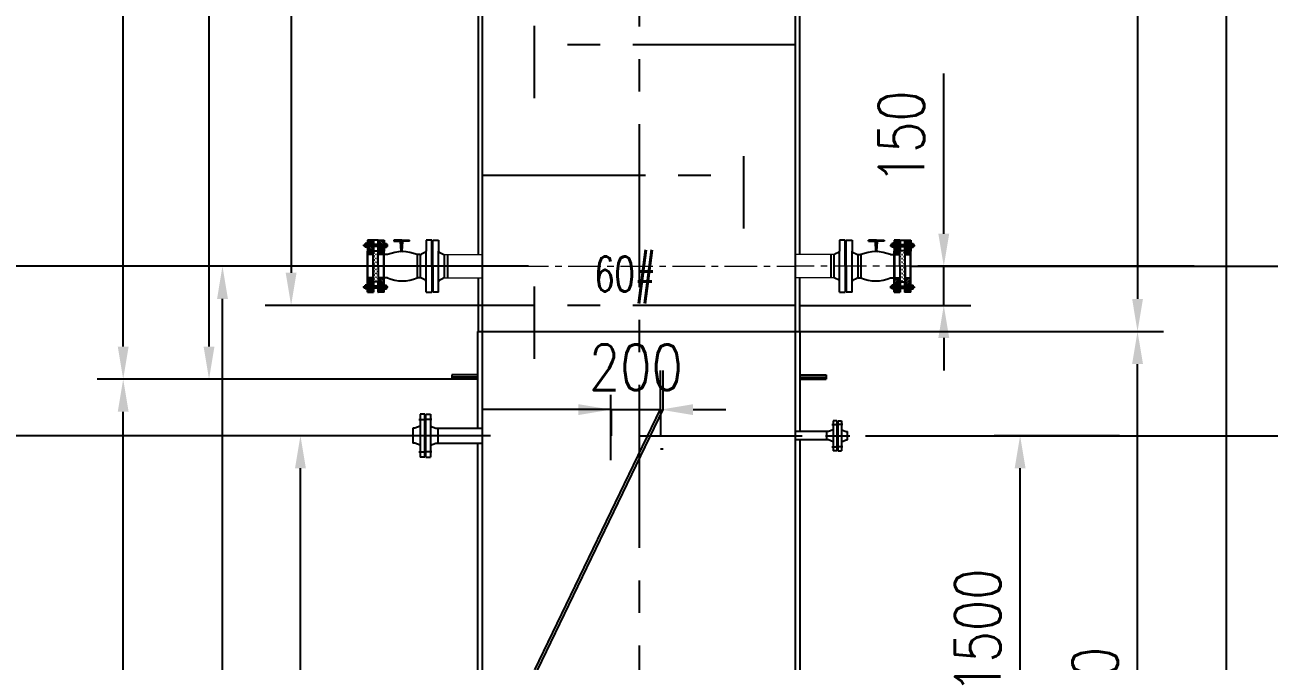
# Model space of a CAD drawing. Header units: millimetres. Extents: x -1250 to 28450, y -500 to 41550.
# Drawn here: x 2567 to 7339, y 9972 to 12413 of the extents above; entities that cross this region are included whole.
import ezdxf

# ---------------------------------------------------------------- set-up
doc = ezdxf.new("R2010")
doc.units = ezdxf.units.MM
doc.header["$LTSCALE"] = 500
for name, pattern in [('CENTER', [2, 1.25, -0.25, 0.25, -0.25]), ('DASHED', [0.75, 0.5, -0.25]), ('PHANTOM', [2.5, 1.25, -0.25, 0.25, -0.25, 0.25, -0.25])]:
    doc.linetypes.add(name, pattern=pattern)
for name, color, linetype in [('1轮廓实线层', 7, 'Continuous'), ('2细线层', 4, 'Continuous'), ('3中心线层', 1, 'CENTER'), ('4虚线层', 6, 'DASHED'), ('6文字层', 3, 'Continuous'), ('7粗实线', 7, 'Continuous'), ('9双点划线层', 6, 'PHANTOM')]:
    doc.layers.add(name, color=color, linetype=linetype)
doc.layers.add('中心线', color=1, linetype='CENTER', lineweight=18)
doc.styles.add('PC_TEXTSTYLE', font='romans.shx', dxfattribs={"width": 0.67, "bigfont": 'hzfs.shx'})
doc.styles.add('TH_GBDIM', font='romans.shx', dxfattribs={"width": 0.8, "bigfont": 'gbcbig.shx'})
doc.dimstyles.new('TH_GBDIM', dxfattribs={"dimscale": 50, "dimtxt": 3.5, "dimasz": 2.5, "dimexe": 2, "dimexo": 0, "dimgap": 1.5, "dimtad": 1, "dimdec": 1, "dimzin": 0, "dimdsep": 46, "dimtxsty": 'TH_GBDIM', "dimcen": 2.5, "dimclrd": 130, "dimclre": 130, "dimclrt": 3, "dimadec": 0, "dimazin": 0, "dimtfac": 0.714286, "dimtdec": 1, "dimtmove": 0, "dimatfit": 3, "dimfxl": 1, "dimtzin": 0, "dimlwd": -1, "dimlwe": -1, "dimarcsym": 0})

# ---------------------------------------------------------------- blocks, each defined once
blk = doc.blocks.new('*D4')
at = {"color": 130}
for p, q in [((4302.8, 10836.6), (3524.1, 10836.6)), ((3624.1, 6461.6), (3624.1, 10711.6)), ((4302.8, 6336.6), (3524.1, 6336.6))]:
    blk.add_line(p, q, dxfattribs=at)
for points in [[(3603.2, 10711.6), (3644.9, 10711.6), (3624.1, 10836.6)], [(3603.2, 6461.6), (3644.9, 6461.6), (3624.1, 6336.6)]]:
    blk.add_solid(points, dxfattribs=at)
at = {"layer": 'Defpoints', "color": 0}
for p in [(3624.1, 10836.6), (4302.8, 10836.6), (4302.8, 6336.6)]:
    blk.add_point(p, dxfattribs=at)
at = {"color": 3, "insert": (3461.6, 7993.8), "char_height": 175, "attachment_point": 5, "rotation": 90, "style": 'TH_GBDIM'}
blk.add_mtext('4500', dxfattribs=at)
blk = doc.blocks.new('*D31')
at = {"layer": '2细线层', "color": 130}
for p, q in [((4412.4, 18836.6), (3488.4, 18836.6)), ((3588.4, 18711.6), (3588.4, 11461.6)), ((4521.6, 11336.6), (3488.4, 11336.6))]:
    blk.add_line(p, q, dxfattribs=at)
for points in [[(3567.6, 18711.6), (3609.2, 18711.6), (3588.4, 18836.6)], [(3567.6, 11461.6), (3609.2, 11461.6), (3588.4, 11336.6)]]:
    blk.add_solid(points, dxfattribs=at)
at = {"layer": 'Defpoints', "color": 0}
for p in [(4412.4, 18836.6), (3588.4, 11336.6), (4521.6, 11336.6)]:
    blk.add_point(p, dxfattribs=at)
at = {"layer": '2细线层', "color": 3, "insert": (3425.9, 15086.6), "char_height": 175, "attachment_point": 5, "rotation": 90, "style": 'TH_GBDIM'}
blk.add_mtext('15X500=7500{}{}', dxfattribs=at)
blk = doc.blocks.new('*D32')
at = {"layer": '2细线层', "color": 130}
for p, q in [((6091.5, 11611.6), (6091.5, 12226.6)), ((7051.8, 11486.6), (5991.5, 11486.6)), ((6091.5, 11336.6), (6091.5, 11486.6)), ((6067.1, 11336.6), (6191.5, 11336.6)), ((6091.5, 11211.6), (6091.5, 11086.6))]:
    blk.add_line(p, q, dxfattribs=at)
for points in [[(6070.6, 11611.6), (6112.3, 11611.6), (6091.5, 11486.6)], [(6070.6, 11211.6), (6112.3, 11211.6), (6091.5, 11336.6)]]:
    blk.add_solid(points, dxfattribs=at)
at = {"layer": 'Defpoints', "color": 0}
for p in [(6091.5, 11486.6), (7051.8, 11486.6), (6067.1, 11336.6)]:
    blk.add_point(p, dxfattribs=at)
at = {"layer": '2细线层', "color": 3, "insert": (5929, 11981.6), "char_height": 175, "attachment_point": 5, "rotation": 90, "style": 'TH_GBDIM'}
blk.add_mtext('150{}{}', dxfattribs=at)
blk = doc.blocks.new('*D36')
at = {"layer": '2细线层', "color": 130}
for p, q in [((4498.7, 11486.6), (3225.1, 11486.6)), ((3325.1, 6461.6), (3325.1, 11361.6)), ((3514.1, 6336.6), (3225.1, 6336.6))]:
    blk.add_line(p, q, dxfattribs=at)
for points in [[(3304.3, 11361.6), (3345.9, 11361.6), (3325.1, 11486.6)], [(3304.3, 6461.6), (3345.9, 6461.6), (3325.1, 6336.6)]]:
    blk.add_solid(points, dxfattribs=at)
at = {"layer": 'Defpoints', "color": 0}
for p in [(3325.1, 11486.6), (4498.7, 11486.6), (3514.1, 6336.6)]:
    blk.add_point(p, dxfattribs=at)
at = {"layer": '2细线层', "color": 3, "insert": (3162.6, 9288.3), "char_height": 175, "attachment_point": 5, "rotation": 90, "style": 'TH_GBDIM'}
blk.add_mtext('5150{}{}', dxfattribs=at)
blk = doc.blocks.new('*D41')
at = {"layer": '2细线层', "color": 130}
for p, q in [((5540.8, 11236.6), (6934.6, 11236.6)), ((6834.6, 8461.6), (6834.6, 11111.6)), ((6681, 8336.6), (6934.6, 8336.6))]:
    blk.add_line(p, q, dxfattribs=at)
for points in [[(6813.8, 11111.6), (6855.5, 11111.6), (6834.6, 11236.6)], [(6813.8, 8461.6), (6855.5, 8461.6), (6834.6, 8336.6)]]:
    blk.add_solid(points, dxfattribs=at)
at = {"layer": 'Defpoints', "color": 0}
for p in [(5540.8, 11236.6), (6834.6, 11236.6), (6681, 8336.6)]:
    blk.add_point(p, dxfattribs=at)
at = {"layer": '2细线层', "color": 3, "insert": (6672.1, 9786.6), "char_height": 175, "attachment_point": 5, "rotation": 90, "style": 'TH_GBDIM'}
blk.add_mtext('2900{}{}', dxfattribs=at)
blk = doc.blocks.new('*D42')
at = {"layer": '2细线层', "color": 130}
for p, q in [((5522.8, 14236.6), (6934.6, 14236.6)), ((6834.6, 14111.6), (6834.6, 11361.6)), ((5667, 11236.6), (6934.6, 11236.6))]:
    blk.add_line(p, q, dxfattribs=at)
for points in [[(6813.8, 14111.6), (6855.5, 14111.6), (6834.6, 14236.6)], [(6813.8, 11361.6), (6855.5, 11361.6), (6834.6, 11236.6)]]:
    blk.add_solid(points, dxfattribs=at)
at = {"layer": 'Defpoints', "color": 0}
for p in [(5522.8, 14236.6), (5667, 11236.6), (6834.6, 11236.6)]:
    blk.add_point(p, dxfattribs=at)
at = {"layer": '2细线层', "color": 3, "insert": (6672.1, 12736.6), "char_height": 175, "attachment_point": 5, "rotation": 90, "style": 'TH_GBDIM'}
blk.add_mtext('3000{}{}', dxfattribs=at)
blk = doc.blocks.new('*D43')
at = {"layer": '2细线层', "color": 130}
for p, q in [((4204.8, 11053.6), (2844.3, 11053.6)), ((2944.3, 6461.6), (2944.3, 10928.6)), ((3235.1, 6336.6), (2844.3, 6336.6))]:
    blk.add_line(p, q, dxfattribs=at)
for points in [[(2923.5, 10928.6), (2965.1, 10928.6), (2944.3, 11053.6)], [(2923.5, 6461.6), (2965.1, 6461.6), (2944.3, 6336.6)]]:
    blk.add_solid(points, dxfattribs=at)
at = {"layer": 'Defpoints', "color": 0}
for p in [(2944.3, 11053.6), (4204.8, 11053.6), (3235.1, 6336.6)]:
    blk.add_point(p, dxfattribs=at)
at = {"layer": '2细线层', "color": 3, "insert": (2781.8, 9274.6), "char_height": 175, "attachment_point": 5, "rotation": 90, "style": 'TH_GBDIM'}
blk.add_mtext('4675{}{}', dxfattribs=at)
blk = doc.blocks.new('*D44')
at = {"layer": '2细线层', "color": 130}
for p, q in [((4210.8, 33432.6), (2844.3, 33432.6)), ((2944.3, 11178.6), (2944.3, 33307.6)), ((3044.3, 11053.6), (2844.3, 11053.6))]:
    blk.add_line(p, q, dxfattribs=at)
for points in [[(2923.5, 33307.6), (2965.1, 33307.6), (2944.3, 33432.6)], [(2923.5, 11178.6), (2965.1, 11178.6), (2944.3, 11053.6)]]:
    blk.add_solid(points, dxfattribs=at)
at = {"layer": 'Defpoints', "color": 0}
for p in [(2944.3, 33432.6), (4210.8, 33432.6), (3044.3, 11053.6)]:
    blk.add_point(p, dxfattribs=at)
at = {"layer": '2细线层', "color": 3, "insert": (2781.8, 22243.1), "char_height": 175, "attachment_point": 5, "rotation": 90, "style": 'TH_GBDIM'}
blk.add_mtext('5x6000=30000{}{}', dxfattribs=at)
blk = doc.blocks.new('*D53')
at = {"layer": '2细线层', "color": 130}
for p, q in [((7007.2, 36570.7), (7275.8, 36570.7)), ((7175.8, 6461.6), (7175.8, 36445.7)), ((6924.6, 6336.6), (7275.8, 6336.6))]:
    blk.add_line(p, q, dxfattribs=at)
for points in [[(7155, 36445.7), (7196.7, 36445.7), (7175.8, 36570.7)], [(7155, 6461.6), (7196.7, 6461.6), (7175.8, 6336.6)]]:
    blk.add_solid(points, dxfattribs=at)
at = {"layer": 'Defpoints', "color": 0}
for p in [(7007.2, 36570.7), (7175.8, 36570.7), (6924.6, 6336.6)]:
    blk.add_point(p, dxfattribs=at)
at = {"layer": '2细线层', "color": 3, "insert": (7013.3, 21453.7), "char_height": 175, "attachment_point": 5, "rotation": 90, "style": 'TH_GBDIM'}
blk.add_mtext('37200{}{}', dxfattribs=at)
blk = doc.blocks.new('*D54')
at = {"layer": '2细线层', "color": 130}
for p, q in [((6934.6, 36570.7), (7636.4, 36570.7)), ((7536.4, 2661.6), (7536.4, 36445.7)), ((6635.1, 2536.6), (7636.4, 2536.6))]:
    blk.add_line(p, q, dxfattribs=at)
for points in [[(7515.6, 36445.7), (7557.3, 36445.7), (7536.4, 36570.7)], [(7515.6, 2661.6), (7557.3, 2661.6), (7536.4, 2536.6)]]:
    blk.add_solid(points, dxfattribs=at)
at = {"layer": 'Defpoints', "color": 0}
for p in [(6934.6, 36570.7), (7536.4, 36570.7), (6635.1, 2536.6)]:
    blk.add_point(p, dxfattribs=at)
at = {"layer": '2细线层', "color": 3, "insert": (7373.9, 19553.7), "char_height": 175, "attachment_point": 5, "rotation": 90, "style": 'TH_GBDIM'}
blk.add_mtext('~41537{}{}', dxfattribs=at)
blk = doc.blocks.new('*D59')
at = {"layer": '2细线层', "color": 130}
for p, q in [((6764.8, 10836.6), (6284.3, 10836.6)), ((6384.3, 9461.6), (6384.3, 10711.6)), ((6571, 9336.6), (6284.3, 9336.6))]:
    blk.add_line(p, q, dxfattribs=at)
for points in [[(6363.4, 10711.6), (6405.1, 10711.6), (6384.3, 10836.6)], [(6363.4, 9461.6), (6405.1, 9461.6), (6384.3, 9336.6)]]:
    blk.add_solid(points, dxfattribs=at)
at = {"layer": 'Defpoints', "color": 0}
for p in [(6384.3, 10836.6), (6764.8, 10836.6), (6571, 9336.6)]:
    blk.add_point(p, dxfattribs=at)
at = {"layer": '2细线层', "color": 3, "insert": (6221.8, 10086.6), "char_height": 175, "attachment_point": 5, "rotation": 90, "style": 'TH_GBDIM'}
blk.add_mtext('1500{}{}', dxfattribs=at)
blk = doc.blocks.new('*D64')
at = {"layer": '2细线层', "color": 130}
for p, q in [((5522.8, 12490), (5522.8, 12590)), ((5538.8, 11892), (5538.8, 12590)), ((5397.8, 12490), (5272.8, 12490)), ((5522.8, 12490), (5538.8, 12490)), ((5663.8, 12490), (6145.4, 12490))]:
    blk.add_line(p, q, dxfattribs=at)
for points in [[(5397.8, 12510.8), (5397.8, 12469.1), (5522.8, 12490)], [(5663.8, 12510.8), (5663.8, 12469.1), (5538.8, 12490)]]:
    blk.add_solid(points, dxfattribs=at)
at = {"layer": 'Defpoints', "color": 0}
for p in [(5522.8, 12490), (5538.8, 12490), (5538.8, 11892)]:
    blk.add_point(p, dxfattribs=at)
at = {"layer": '2细线层', "color": 3, "insert": (5967.1, 12652.5), "char_height": 175, "attachment_point": 5, "style": 'TH_GBDIM'}
blk.add_mtext('16{}{}', dxfattribs=at)
blk = doc.blocks.new('*D97')
at = {"layer": '2细线层', "color": 130}
for p, q in [((4690.2, 10936.6), (4565.2, 10936.6)), ((4815.2, 10936.6), (4815.2, 10836.6)), ((4815.2, 10936.6), (5005.2, 10936.6)), ((5005.2, 10938.9), (5005.2, 10836.6)), ((5130.2, 10936.6), (5255.2, 10936.6))]:
    blk.add_line(p, q, dxfattribs=at)
for points in [[(4690.2, 10957.5), (4690.2, 10915.8), (4815.2, 10936.6)], [(5130.2, 10957.5), (5130.2, 10915.8), (5005.2, 10936.6)]]:
    blk.add_solid(points, dxfattribs=at)
at = {"layer": 'Defpoints', "color": 0}
for p in [(4815.2, 10936.6), (5005.2, 10938.9), (5005.2, 10936.6)]:
    blk.add_point(p, dxfattribs=at)
at = {"layer": '2细线层', "color": 3, "insert": (4910.2, 11099.1), "char_height": 175, "attachment_point": 5, "style": 'TH_GBDIM'}
blk.add_mtext('200{}{}', dxfattribs=at)
blk = doc.blocks.new('*D100')
at = {"layer": '2细线层', "color": 130}
for p, q in [((4208.8, 17298.5), (3173.5, 17298.5)), ((3273.5, 11178.6), (3273.5, 17173.5)), ((4204.8, 11053.6), (3173.5, 11053.6))]:
    blk.add_line(p, q, dxfattribs=at)
for points in [[(3252.6, 17173.5), (3294.3, 17173.5), (3273.5, 17298.5)], [(3252.6, 11178.6), (3294.3, 11178.6), (3273.5, 11053.6)]]:
    blk.add_solid(points, dxfattribs=at)
at = {"layer": 'Defpoints', "color": 0}
for p in [(3273.5, 17298.5), (4208.8, 17298.5), (4204.8, 11053.6)]:
    blk.add_point(p, dxfattribs=at)
at = {"layer": '2细线层', "color": 3, "insert": (3111, 14176.1), "char_height": 175, "attachment_point": 5, "rotation": 90, "style": 'TH_GBDIM'}
blk.add_mtext('6000{}{}', dxfattribs=at)

msp = doc.modelspace()

# ---------------------------------------------------------------- hatches: boundary and pattern name
at = {"layer": '7粗实线'}
h = msp.add_hatch(dxfattribs=at)
h.set_pattern_fill('ANSI31', color=4, scale=2, angle=90, style=0)
h.set_pattern_definition([(135, (39760.194, -40910.205), (-4.49012806, -4.49012806), [])])
h.paths.add_polyline_path([(3880.81, 11402.31), (3880.81, 11386.65), (3904.81, 11386.65), (3904.81, 11402.31)])
h.paths.add_polyline_path([(3882.14, 11442.15), (3880.81, 11441.23), (3880.81, 11428.65), (3880.81, 11410.98), (3904.81, 11410.98), (3904.81, 11426.15), (3902.81, 11426.15), (3902.81, 11442.15)])
h.paths.add_polyline_path([(3880.81, 11562.31), (3880.81, 11544.65), (3880.81, 11532.06), (3882.14, 11531.15), (3902.81, 11531.15), (3902.81, 11547.15), (3904.81, 11547.15), (3904.81, 11562.31)])
h.paths.add_polyline_path([(3880.81, 11586.65), (3880.81, 11570.98), (3904.81, 11570.98), (3904.81, 11586.65)])
h.paths.add_polyline_path([(3931.61, 11410.65), (3944.81, 11410.65), (3944.81, 11442.15), (3922.81, 11442.15), (3922.81, 11426.15), (3920.81, 11426.15), (3920.81, 11410.99), (3931.3, 11410.99)])
h.paths.add_polyline_path([(3944.81, 11402.65), (3931.61, 11402.65), (3931.31, 11402.3), (3920.81, 11402.3), (3920.81, 11386.65), (3944.81, 11386.65)])
h.paths.add_polyline_path([(3931.63, 11570.65), (3944.81, 11570.65), (3944.81, 11586.65), (3920.81, 11586.65), (3920.81, 11571.08), (3931.25, 11571.08)])
h.paths.add_polyline_path([(3944.81, 11562.65), (3931.76, 11562.65), (3931.3, 11562.11), (3920.81, 11562.11), (3920.81, 11547.15), (3922.81, 11547.15), (3922.81, 11531.15), (3944.81, 11531.15)])
h = msp.add_hatch(dxfattribs=at)
h.set_pattern_fill('ANSI31', color=4, scale=2, angle=90, style=0)
h.set_pattern_definition([(45, (-29914.634, -40910.205), (4.49012806, -4.49012806), [])])
h.paths.add_polyline_path([(5964.75, 11402.31), (5964.75, 11386.65), (5940.75, 11386.65), (5940.75, 11402.31)])
h.paths.add_polyline_path([(5963.42, 11442.15), (5964.75, 11441.23), (5964.75, 11428.65), (5964.75, 11410.98), (5940.75, 11410.98), (5940.75, 11426.15), (5942.75, 11426.15), (5942.75, 11442.15)])
h.paths.add_polyline_path([(5964.75, 11562.31), (5964.75, 11544.65), (5964.75, 11532.06), (5963.42, 11531.15), (5942.75, 11531.15), (5942.75, 11547.15), (5940.75, 11547.15), (5940.75, 11562.31)])
h.paths.add_polyline_path([(5964.75, 11586.65), (5964.75, 11570.98), (5940.75, 11570.98), (5940.75, 11586.65)])
h.paths.add_polyline_path([(5913.95, 11410.65), (5900.75, 11410.65), (5900.75, 11442.15), (5922.75, 11442.15), (5922.75, 11426.15), (5924.75, 11426.15), (5924.75, 11410.99), (5914.26, 11410.99)])
h.paths.add_polyline_path([(5900.75, 11402.65), (5913.95, 11402.65), (5914.25, 11402.3), (5924.75, 11402.3), (5924.75, 11386.65), (5900.75, 11386.65)])
h.paths.add_polyline_path([(5913.93, 11570.65), (5900.75, 11570.65), (5900.75, 11586.65), (5924.75, 11586.65), (5924.75, 11571.08), (5914.31, 11571.08)])
h.paths.add_polyline_path([(5900.75, 11562.65), (5913.8, 11562.65), (5914.26, 11562.11), (5924.75, 11562.11), (5924.75, 11547.15), (5922.75, 11547.15), (5922.75, 11531.15), (5900.75, 11531.15)])
h = msp.add_hatch(dxfattribs=at)
h.set_pattern_fill('ANSI31', color=4, scale=2, angle=90, style=0)
h.set_pattern_definition([(45, (-29914.634, -40910.205), (4.49012806, -4.49012806), [])])
h.paths.add_polyline_path([(5964.75, 11402.31), (5964.75, 11386.65), (5940.75, 11386.65), (5940.75, 11402.31)])
h.paths.add_polyline_path([(5963.42, 11442.15), (5964.75, 11441.23), (5964.75, 11428.65), (5964.75, 11410.98), (5940.75, 11410.98), (5940.75, 11426.15), (5942.75, 11426.15), (5942.75, 11442.15)])
h.paths.add_polyline_path([(5964.75, 11562.31), (5964.75, 11544.65), (5964.75, 11532.06), (5963.42, 11531.15), (5942.75, 11531.15), (5942.75, 11547.15), (5940.75, 11547.15), (5940.75, 11562.31)])
h.paths.add_polyline_path([(5964.75, 11586.65), (5964.75, 11570.98), (5940.75, 11570.98), (5940.75, 11586.65)])
h.paths.add_polyline_path([(5913.95, 11410.65), (5900.75, 11410.65), (5900.75, 11442.15), (5922.75, 11442.15), (5922.75, 11426.15), (5924.75, 11426.15), (5924.75, 11410.99), (5914.26, 11410.99)])
h.paths.add_polyline_path([(5900.75, 11402.65), (5913.95, 11402.65), (5914.25, 11402.3), (5924.75, 11402.3), (5924.75, 11386.65), (5900.75, 11386.65)])
h.paths.add_polyline_path([(5913.93, 11570.65), (5900.75, 11570.65), (5900.75, 11586.65), (5924.75, 11586.65), (5924.75, 11571.08), (5914.31, 11571.08)])
h.paths.add_polyline_path([(5900.75, 11562.65), (5913.8, 11562.65), (5914.26, 11562.11), (5924.75, 11562.11), (5924.75, 11547.15), (5922.75, 11547.15), (5922.75, 11531.15), (5900.75, 11531.15)])
h = msp.add_hatch(dxfattribs=at)
h.set_pattern_fill('GRASS', color=4, scale=0.4, angle=90, style=0)
h.set_pattern_definition([(180, (32306.664, -33197.5274), (-7.1842, -7.1842), [1.905, -12.4634]), (135, (32306.664, -33197.527), (-7.1842049, -7.1842049), [1.905, -8.255]), (225, (32306.664, -33197.527), (7.1842049, -7.1842049), [1.905, -8.255])])
h.paths.add_polyline_path([(3901.39, 11486.36), (3901.39, 11426.81), (3921.39, 11426.81), (3921.39, 11486.36)])
h.paths.add_polyline_path([(3901.39, 11545.55), (3901.39, 11486.36), (3921.39, 11486.36), (3921.39, 11545.55)])
h = msp.add_hatch(dxfattribs=at)
h.set_pattern_fill('GRASS', color=4, scale=0.4, angle=90, style=0)
h.set_pattern_definition([(7e-15, (-22461.104, -33197.5274), (7.1842, -7.1842), [1.905, -12.4634]), (45, (-22461.104, -33197.527), (7.1842049, -7.1842049), [1.905, -8.255]), (315, (-22461.104, -33197.527), (-7.1842049, -7.1842049), [1.905, -8.255])])
h.paths.add_polyline_path([(5944.17, 11486.36), (5944.17, 11426.81), (5924.17, 11426.81), (5924.17, 11486.36)])
h.paths.add_polyline_path([(5944.17, 11545.55), (5944.17, 11486.36), (5924.17, 11486.36), (5924.17, 11545.55)])
h = msp.add_hatch(dxfattribs=at)
h.set_pattern_fill('GRASS', color=4, scale=0.4, angle=90, style=0)
h.set_pattern_definition([(7e-15, (-22461.104, -33197.5274), (7.1842, -7.1842), [1.905, -12.4634]), (45, (-22461.104, -33197.527), (7.1842049, -7.1842049), [1.905, -8.255]), (315, (-22461.104, -33197.527), (-7.1842049, -7.1842049), [1.905, -8.255])])
h.paths.add_polyline_path([(5944.17, 11486.36), (5944.17, 11426.81), (5924.17, 11426.81), (5924.17, 11486.36)])
h.paths.add_polyline_path([(5944.17, 11545.55), (5944.17, 11486.36), (5924.17, 11486.36), (5924.17, 11545.55)])

# ---------------------------------------------------------------- linework, layer by layer
for p, q in [((4322.78, 6336.65), (4322.78, 20031.66)), ((4306.78, 11531.15), (4306.78, 14236.65)), ((5522.78, 11236.65), (5522.78, 14236.65)), ((5538.78, 11531.15), (5538.78, 14236.65)), ((4306.78, 11236.65), (4306.78, 11442.15)), ((5538.78, 11236.65), (5538.78, 11442.15)), ((4304.78, 11236.65), (5540.78, 11236.65)), ((4304.78, 10865.15), (4304.78, 11236.65)), ((5522.78, 8336.65), (5522.78, 11236.65)), ((5540.78, 10852.65), (5540.78, 11236.65)), ((5005.18, 10938.93), (5005.18, 11086.65)), ((5015.18, 10936.65), (5015.18, 11086.65)), ((4304.78, 11069.65), (4204.78, 11069.65)), ((4204.78, 11069.65), (4204.78, 11053.65)), ((4304.78, 11053.65), (4204.78, 11053.65)), ((4273.1, 11061.65), (4304.78, 11061.65)), ((5540.78, 11069.65), (5640.78, 11069.65)), ((5540.78, 11053.65), (5640.78, 11053.65)), ((5640.78, 11069.65), (5640.78, 11053.65)), ((4522.78, 9938.93), (5005.18, 10938.93)), ((4532.78, 9936.65), (5015.18, 10936.65)), ((4150.78, 10865.15), (4322.78, 10865.15)), ((4150.78, 10808.15), (4322.78, 10808.15)), ((4304.78, 8336.65), (4304.78, 10808.15)), ((5005.18, 10786.65), (5015.18, 10786.65)), ((5540.78, 9525.15), (5540.78, 10820.65))]:
    msp.add_line(p, q)
at = {"layer": '1轮廓实线层'}
for p, q in [((4082.78, 10919.15), (4082.78, 10754.15)), ((4100.78, 10919.15), (4082.78, 10919.15)), ((4100.78, 10754.15), (4100.78, 10919.15)), ((4102.78, 10886.15), (4100.78, 10886.15)), ((4102.78, 10886.15), (4102.78, 10787.15)), ((4102.78, 10886.15), (4104.78, 10886.15)), ((4102.78, 10886.15), (4102.78, 10787.15)), ((4104.78, 10754.15), (4104.78, 10919.15)), ((4104.78, 10919.15), (4122.78, 10919.15)), ((4122.78, 10919.15), (4122.78, 10754.15)), ((5666.78, 10894.15), (5666.78, 10779.15)), ((5680.78, 10894.15), (5666.78, 10894.15)), ((5680.78, 10894.15), (5680.78, 10779.15)), ((5684.78, 10894.15), (5684.78, 10779.15)), ((5684.78, 10894.15), (5698.78, 10894.15)), ((5698.78, 10894.15), (5698.78, 10779.15)), ((4054.78, 10865.15), (4054.78, 10808.15)), ((4062.78, 10865.15), (4054.78, 10865.15)), ((4082.78, 10873.65), (4062.78, 10865.15)), ((4122.78, 10873.65), (4142.78, 10865.15)), ((4142.78, 10865.15), (4150.78, 10865.15)), ((4150.78, 10865.15), (4150.78, 10808.15)), ((5642.78, 10852.65), (5522.78, 10852.65)), ((5642.78, 10820.65), (5642.78, 10852.65)), ((5648.78, 10852.65), (5642.78, 10852.65)), ((5666.78, 10859.65), (5648.78, 10852.65)), ((5682.78, 10869.15), (5680.78, 10869.15)), ((5682.78, 10804.15), (5682.78, 10869.15)), ((5682.78, 10804.15), (5682.78, 10869.15)), ((5682.78, 10869.15), (5684.78, 10869.15)), ((5698.78, 10859.65), (5716.78, 10852.65)), ((5716.78, 10852.65), (5722.78, 10852.65)), ((5722.78, 10820.65), (5722.78, 10852.65)), ((4062.78, 10808.15), (4054.78, 10808.15)), ((4082.78, 10799.65), (4062.78, 10808.15)), ((4102.78, 10787.15), (4100.78, 10787.15)), ((4102.78, 10787.15), (4104.78, 10787.15)), ((4122.78, 10799.65), (4142.78, 10808.15)), ((4142.78, 10808.15), (4150.78, 10808.15)), ((5645.78, 10820.65), (5522.78, 10820.65)), ((5648.78, 10820.65), (5642.78, 10820.65)), ((5666.78, 10813.65), (5648.78, 10820.65)), ((5682.78, 10804.15), (5680.78, 10804.15)), ((5682.78, 10804.15), (5684.78, 10804.15)), ((5698.78, 10813.65), (5716.78, 10820.65)), ((5716.78, 10820.65), (5722.78, 10820.65)), ((4100.78, 10754.15), (4082.78, 10754.15)), ((4104.78, 10754.15), (4122.78, 10754.15)), ((5680.78, 10779.15), (5666.78, 10779.15)), ((5684.78, 10779.15), (5698.78, 10779.15))]:
    msp.add_line(p, q, dxfattribs=at)
at = {"layer": '2细线层'}
for p, q in [((3880.81, 11486.65), (2136.59, 11486.65)), ((5964.75, 11486.65), (7708.97, 11486.65)), ((5538.78, 11336.65), (6195.08, 11336.65)), ((4054.78, 10836.65), (2136.8, 10836.65)), ((5790.78, 10836.65), (7708.76, 10836.65))]:
    msp.add_line(p, q, dxfattribs=at)
at = {"layer": '3中心线层'}
for p, q in [((4922.78, 20031.66), (4922.78, 6336.65)), ((4304.78, 11061.65), (4204.78, 11061.65)), ((5540.78, 11061.65), (5640.78, 11061.65)), ((4077.78, 10899.15), (4107.78, 10899.15)), ((4127.78, 10899.15), (4097.78, 10899.15)), ((4155.78, 10836.65), (4097.78, 10836.65)), ((4353.01, 10836.65), (4102.78, 10836.65)), ((4922.78, 10836.65), (5682.78, 10836.65)), ((5637.78, 10836.65), (5731.78, 10836.65)), ((5661.78, 10879.15), (5687.78, 10879.15)), ((5703.78, 10879.15), (5677.78, 10879.15)), ((5661.78, 10794.15), (5687.78, 10794.15)), ((5703.78, 10794.15), (5677.78, 10794.15)), ((4077.78, 10774.15), (4107.78, 10774.15)), ((4127.78, 10774.15), (4097.78, 10774.15))]:
    msp.add_line(p, q, dxfattribs=at)
at = {"layer": '4虚线层'}
msp.add_line((4815.18, 10743.17), (4815.18, 11028.76), dxfattribs=at)
at = {"layer": '7粗实线'}
for p, q in [((3871.91, 11570.22), (3868.78, 11570.22)), ((3868.78, 11570.22), (3868.78, 11563.08)), ((3871.91, 11563.08), (3868.78, 11563.08)), ((3878.01, 11573.86), (3871.91, 11573.86)), ((3871.91, 11573.86), (3871.91, 11559.36)), ((3878.01, 11570.65), (3871.91, 11570.65)), ((3878.01, 11562.65), (3871.91, 11562.65)), ((3878.01, 11559.36), (3871.91, 11559.36)), ((3880.81, 11574.95), (3878.01, 11574.95)), ((3878.01, 11574.95), (3878.01, 11558.35)), ((3880.81, 11558.35), (3878.01, 11558.35)), ((3922.81, 11586.65), (3880.81, 11586.65)), ((3880.81, 11586.65), (3880.81, 11544.65)), ((3904.81, 11570.98), (3880.81, 11570.98)), ((3944.81, 11570.65), (3880.81, 11570.65)), ((3944.81, 11562.65), (3880.81, 11562.65)), ((3904.81, 11562.31), (3880.81, 11562.31)), ((3904.81, 11586.65), (3904.81, 11547.15)), ((3920.81, 11586.65), (3920.81, 11547.15)), ((3920.81, 11570.98), (3944.81, 11570.98)), ((3920.81, 11562.31), (3944.81, 11562.31)), ((3922.81, 11586.65), (3944.81, 11586.65)), ((3944.81, 11586.65), (3944.81, 11544.65)), ((3944.81, 11574.95), (3947.61, 11574.95)), ((3944.81, 11558.35), (3947.61, 11558.35)), ((3947.61, 11574.95), (3947.61, 11558.35)), ((3947.61, 11573.86), (3953.71, 11573.86)), ((3947.61, 11570.65), (3953.71, 11570.65)), ((3947.61, 11562.65), (3953.71, 11562.65)), ((3947.61, 11559.36), (3953.71, 11559.36)), ((3953.71, 11573.86), (3953.71, 11559.36)), ((3953.71, 11570.22), (3956.84, 11570.22)), ((3953.71, 11563.08), (3956.84, 11563.08)), ((3956.84, 11570.22), (3956.84, 11563.08)), ((4012.4, 11587.03), (3982.4, 11587.03)), ((3982.4, 11587.03), (3982.4, 11582.99)), ((4012.4, 11583.62), (3982.4, 11587.03)), ((3982.4, 11582.99), (4005.49, 11582.99)), ((4010.24, 11545.63), (4008.49, 11580.14)), ((4012.4, 11587.03), (4042.4, 11587.03)), ((4012.4, 11583.62), (4042.4, 11587.03)), ((4012.4, 11582.99), (4012.4, 11583.62)), ((4012.4, 11542.69), (4012.4, 11582.99)), ((4014.52, 11545.26), (4016.26, 11580.14)), ((4029.8, 11582.99), (4019.25, 11582.99)), ((4042.4, 11582.99), (4029.8, 11582.99)), ((4042.4, 11582.99), (4042.4, 11587.03)), ((4127.85, 11586.65), (4105.85, 11586.65)), ((4105.85, 11586.65), (4105.85, 11544.65)), ((4127.85, 11486.65), (4127.85, 11586.65)), ((4127.85, 11552.65), (4129.85, 11552.65)), ((4129.85, 11486.65), (4129.85, 11552.65)), ((4131.85, 11552.65), (4129.85, 11552.65)), ((4129.85, 11486.65), (4129.85, 11552.65)), ((4131.85, 11486.65), (4131.85, 11586.65)), ((4131.85, 11586.65), (4153.85, 11586.65)), ((4153.85, 11586.65), (4153.85, 11544.65)), ((5713.71, 11586.65), (5691.71, 11586.65)), ((5691.71, 11586.65), (5691.71, 11544.65)), ((5713.71, 11486.65), (5713.71, 11586.65)), ((5713.71, 11552.65), (5715.71, 11552.65)), ((5715.71, 11486.65), (5715.71, 11552.65)), ((5715.71, 11486.65), (5715.71, 11552.65)), ((5717.71, 11552.65), (5715.71, 11552.65)), ((5717.71, 11486.65), (5717.71, 11586.65)), ((5717.71, 11586.65), (5739.71, 11586.65)), ((5739.71, 11586.65), (5739.71, 11544.65)), ((5833.16, 11587.03), (5803.16, 11587.03)), ((5803.16, 11582.99), (5803.16, 11587.03)), ((5833.16, 11583.62), (5803.16, 11587.03)), ((5803.16, 11582.99), (5815.76, 11582.99)), ((5815.76, 11582.99), (5826.31, 11582.99)), ((5831.04, 11545.26), (5829.3, 11580.14)), ((5833.16, 11587.03), (5863.16, 11587.03)), ((5833.16, 11583.62), (5863.16, 11587.03)), ((5833.16, 11582.99), (5833.16, 11583.62)), ((5833.16, 11542.69), (5833.16, 11582.99)), ((5835.32, 11545.63), (5837.07, 11580.14)), ((5863.16, 11582.99), (5840.07, 11582.99)), ((5863.16, 11587.03), (5863.16, 11582.99)), ((5891.85, 11570.22), (5888.72, 11570.22)), ((5888.72, 11570.22), (5888.72, 11563.08)), ((5891.85, 11563.08), (5888.72, 11563.08)), ((5897.95, 11573.86), (5891.85, 11573.86)), ((5891.85, 11573.86), (5891.85, 11559.36)), ((5897.95, 11570.65), (5891.85, 11570.65)), ((5897.95, 11562.65), (5891.85, 11562.65)), ((5897.95, 11559.36), (5891.85, 11559.36)), ((5900.75, 11574.95), (5897.95, 11574.95)), ((5897.95, 11574.95), (5897.95, 11558.35)), ((5900.75, 11558.35), (5897.95, 11558.35)), ((5922.75, 11586.65), (5900.75, 11586.65)), ((5900.75, 11586.65), (5900.75, 11544.65)), ((5924.75, 11570.98), (5900.75, 11570.98)), ((5900.75, 11570.65), (5964.75, 11570.65)), ((5900.75, 11562.65), (5964.75, 11562.65)), ((5924.75, 11562.31), (5900.75, 11562.31)), ((5922.75, 11586.65), (5964.75, 11586.65)), ((5924.75, 11586.65), (5924.75, 11547.15)), ((5940.75, 11586.65), (5940.75, 11547.15)), ((5940.75, 11570.98), (5964.75, 11570.98)), ((5940.75, 11562.31), (5964.75, 11562.31)), ((5964.75, 11586.65), (5964.75, 11544.65)), ((5964.75, 11574.95), (5967.55, 11574.95)), ((5964.75, 11558.35), (5967.55, 11558.35)), ((5967.55, 11574.95), (5967.55, 11558.35)), ((5967.55, 11573.86), (5973.65, 11573.86)), ((5967.55, 11570.65), (5973.65, 11570.65)), ((5967.55, 11562.65), (5973.65, 11562.65)), ((5967.55, 11559.36), (5973.65, 11559.36)), ((5973.65, 11573.86), (5973.65, 11559.36)), ((5973.65, 11570.22), (5976.78, 11570.22)), ((5973.65, 11563.08), (5976.78, 11563.08)), ((5976.78, 11570.22), (5976.78, 11563.08)), ((3880.81, 11532.06), (3880.81, 11544.65)), ((3882.14, 11531.15), (3880.81, 11532.06)), ((3880.81, 11441.23), (3880.81, 11532.06)), ((3902.81, 11531.15), (3882.14, 11531.15)), ((3882.14, 11442.15), (3882.14, 11531.15)), ((3902.81, 11426.15), (3902.81, 11547.15)), ((3902.81, 11547.15), (3904.81, 11547.15)), ((3902.81, 11486.65), (3902.81, 11547.15)), ((3904.81, 11547.15), (3902.81, 11547.15)), ((3902.81, 11545.83), (3922.81, 11545.83)), ((3920.81, 11547.15), (3922.81, 11547.15)), ((3920.81, 11547.15), (3922.81, 11547.15)), ((3922.81, 11486.65), (3922.81, 11547.15)), ((3944.81, 11531.15), (3922.81, 11531.15)), ((3943.06, 11531.15), (3943.06, 11442.15)), ((3944.81, 11428.65), (3944.81, 11544.65)), ((3958.25, 11531.15), (3946.25, 11531.15)), ((4071.85, 11531.15), (4071.85, 11442.15)), ((4083.85, 11531.15), (4071.85, 11531.15)), ((4083.85, 11531.15), (4083.85, 11442.15)), ((4104.09, 11540.41), (4088.09, 11532.91)), ((4105.85, 11428.65), (4105.85, 11544.65)), ((4153.85, 11428.65), (4153.85, 11544.65)), ((4155.61, 11540.41), (4171.61, 11532.91)), ((4175.85, 11531.15), (4175.85, 11442.15)), ((4187.85, 11531.15), (4187.85, 11442.15)), ((5657.71, 11531.15), (5657.71, 11442.15)), ((5669.71, 11531.15), (5669.71, 11442.15)), ((5689.95, 11540.41), (5673.95, 11532.91)), ((5691.71, 11428.65), (5691.71, 11544.65)), ((5739.71, 11428.65), (5739.71, 11544.65)), ((5741.47, 11540.41), (5757.47, 11532.91)), ((5761.71, 11531.15), (5761.71, 11442.15)), ((5761.71, 11531.15), (5773.71, 11531.15)), ((5773.71, 11531.15), (5773.71, 11442.15)), ((5887.31, 11531.15), (5899.31, 11531.15)), ((5900.75, 11428.65), (5900.75, 11544.65)), ((5900.75, 11428.65), (5900.75, 11544.65)), ((5900.75, 11531.15), (5922.75, 11531.15)), ((5902.5, 11531.15), (5902.5, 11442.15)), ((5902.5, 11531.15), (5902.5, 11442.15)), ((5922.75, 11486.65), (5922.75, 11547.15)), ((5924.75, 11547.15), (5922.75, 11547.15)), ((5924.75, 11547.15), (5922.75, 11547.15)), ((5922.75, 11486.65), (5922.75, 11547.15)), ((5942.75, 11545.83), (5922.75, 11545.83)), ((5942.75, 11545.83), (5922.75, 11545.83)), ((5942.75, 11547.15), (5940.75, 11547.15)), ((5940.75, 11547.15), (5942.75, 11547.15)), ((5942.75, 11426.15), (5942.75, 11547.15)), ((5942.75, 11486.65), (5942.75, 11547.15)), ((5942.75, 11426.15), (5942.75, 11547.15)), ((5942.75, 11486.65), (5942.75, 11547.15)), ((5942.75, 11531.15), (5963.42, 11531.15)), ((5963.42, 11531.15), (5964.75, 11532.06)), ((5963.42, 11442.15), (5963.42, 11531.15)), ((5963.42, 11442.15), (5963.42, 11531.15)), ((5964.75, 11532.06), (5964.75, 11544.65)), ((5964.75, 11441.23), (5964.75, 11532.06)), ((5964.75, 11441.23), (5964.75, 11532.06)), ((3902.81, 11486.65), (3902.81, 11426.15)), ((3922.81, 11486.65), (3922.81, 11426.15)), ((4127.85, 11486.65), (4127.85, 11386.65)), ((4129.85, 11486.65), (4129.85, 11420.65)), ((4129.85, 11486.65), (4129.85, 11420.65)), ((4131.85, 11486.65), (4131.85, 11386.65)), ((5713.71, 11486.65), (5713.71, 11386.65)), ((5715.71, 11486.65), (5715.71, 11420.65)), ((5715.71, 11486.65), (5715.71, 11420.65)), ((5717.71, 11486.65), (5717.71, 11386.65)), ((5922.75, 11486.65), (5922.75, 11426.15)), ((5922.75, 11486.65), (5922.75, 11426.15)), ((5942.75, 11486.65), (5942.75, 11426.15)), ((5942.75, 11486.65), (5942.75, 11426.15)), ((3871.91, 11410.22), (3868.78, 11410.22)), ((3868.78, 11403.08), (3868.78, 11410.22)), ((3871.91, 11399.43), (3871.91, 11413.94)), ((3878.01, 11413.94), (3871.91, 11413.94)), ((3878.01, 11410.65), (3871.91, 11410.65)), ((3878.01, 11398.35), (3878.01, 11414.95)), ((3880.81, 11414.95), (3878.01, 11414.95)), ((3882.14, 11442.15), (3880.81, 11441.23)), ((3880.81, 11428.65), (3880.81, 11441.23)), ((3880.81, 11386.65), (3880.81, 11428.65)), ((3904.81, 11410.98), (3880.81, 11410.98)), ((3902.81, 11410.65), (3880.81, 11410.65)), ((3902.81, 11442.15), (3882.14, 11442.15)), ((3922.81, 11427.09), (3902.81, 11427.09)), ((3904.81, 11426.15), (3902.81, 11426.15)), ((3904.81, 11426.15), (3902.81, 11426.15)), ((3944.81, 11410.65), (3902.81, 11410.65)), ((3904.81, 11426.15), (3904.81, 11386.65)), ((3920.81, 11426.15), (3920.81, 11386.65)), ((3920.81, 11426.15), (3922.81, 11426.15)), ((3922.81, 11426.15), (3920.81, 11426.15)), ((3920.81, 11410.98), (3944.81, 11410.98)), ((3944.81, 11442.15), (3922.81, 11442.15)), ((3944.81, 11386.65), (3944.81, 11428.65)), ((3944.81, 11414.95), (3947.61, 11414.95)), ((3958.25, 11442.15), (3946.25, 11442.15)), ((3947.61, 11398.35), (3947.61, 11414.95)), ((3947.61, 11413.94), (3953.71, 11413.94)), ((3947.61, 11410.65), (3953.71, 11410.65)), ((3953.71, 11399.43), (3953.71, 11413.94)), ((3953.71, 11410.22), (3956.84, 11410.22)), ((3956.84, 11403.08), (3956.84, 11410.22)), ((4083.85, 11442.15), (4071.85, 11442.15)), ((4104.09, 11432.89), (4088.09, 11440.39)), ((4105.85, 11386.65), (4105.85, 11428.65)), ((4127.85, 11420.65), (4129.85, 11420.65)), ((4131.85, 11420.65), (4129.85, 11420.65)), ((4153.85, 11386.65), (4153.85, 11428.65)), ((4155.61, 11432.89), (4171.61, 11440.39)), ((5689.95, 11432.89), (5673.95, 11440.39)), ((5691.71, 11386.65), (5691.71, 11428.65)), ((5713.71, 11420.65), (5715.71, 11420.65)), ((5717.71, 11420.65), (5715.71, 11420.65)), ((5739.71, 11386.65), (5739.71, 11428.65)), ((5741.47, 11432.89), (5757.47, 11440.39)), ((5761.71, 11442.15), (5773.71, 11442.15)), ((5887.31, 11442.15), (5899.31, 11442.15)), ((5887.31, 11442.15), (5899.31, 11442.15)), ((5891.85, 11410.22), (5888.72, 11410.22)), ((5888.72, 11403.08), (5888.72, 11410.22)), ((5891.85, 11410.22), (5888.72, 11410.22)), ((5888.72, 11403.08), (5888.72, 11410.22)), ((5891.85, 11399.43), (5891.85, 11413.94)), ((5897.95, 11413.94), (5891.85, 11413.94)), ((5891.85, 11399.43), (5891.85, 11413.94)), ((5897.95, 11413.94), (5891.85, 11413.94)), ((5897.95, 11410.65), (5891.85, 11410.65)), ((5897.95, 11410.65), (5891.85, 11410.65)), ((5897.95, 11398.35), (5897.95, 11414.95)), ((5900.75, 11414.95), (5897.95, 11414.95)), ((5897.95, 11398.35), (5897.95, 11414.95)), ((5900.75, 11414.95), (5897.95, 11414.95)), ((5900.75, 11442.15), (5922.75, 11442.15)), ((5900.75, 11442.15), (5922.75, 11442.15)), ((5900.75, 11386.65), (5900.75, 11428.65)), ((5900.75, 11386.65), (5900.75, 11428.65)), ((5924.75, 11410.98), (5900.75, 11410.98)), ((5924.75, 11410.98), (5900.75, 11410.98)), ((5900.75, 11410.65), (5942.75, 11410.65)), ((5900.75, 11410.65), (5942.75, 11410.65)), ((5922.75, 11427.09), (5942.75, 11427.09)), ((5922.75, 11427.09), (5942.75, 11427.09)), ((5924.75, 11426.15), (5922.75, 11426.15)), ((5922.75, 11426.15), (5924.75, 11426.15)), ((5924.75, 11426.15), (5922.75, 11426.15)), ((5922.75, 11426.15), (5924.75, 11426.15)), ((5924.75, 11426.15), (5924.75, 11386.65)), ((5924.75, 11426.15), (5924.75, 11386.65)), ((5940.75, 11426.15), (5942.75, 11426.15)), ((5940.75, 11426.15), (5940.75, 11386.65)), ((5940.75, 11426.15), (5942.75, 11426.15)), ((5940.75, 11426.15), (5942.75, 11426.15)), ((5940.75, 11426.15), (5940.75, 11386.65)), ((5940.75, 11426.15), (5942.75, 11426.15)), ((5940.75, 11410.98), (5964.75, 11410.98)), ((5940.75, 11410.98), (5964.75, 11410.98)), ((5942.75, 11442.15), (5963.42, 11442.15)), ((5942.75, 11442.15), (5963.42, 11442.15)), ((5942.75, 11410.65), (5964.75, 11410.65)), ((5942.75, 11410.65), (5964.75, 11410.65)), ((5963.42, 11442.15), (5964.75, 11441.23)), ((5963.42, 11442.15), (5964.75, 11441.23)), ((5964.75, 11428.65), (5964.75, 11441.23)), ((5964.75, 11428.65), (5964.75, 11441.23)), ((5964.75, 11386.65), (5964.75, 11428.65)), ((5964.75, 11386.65), (5964.75, 11428.65)), ((5964.75, 11414.95), (5967.55, 11414.95)), ((5964.75, 11414.95), (5967.55, 11414.95)), ((5967.55, 11398.35), (5967.55, 11414.95)), ((5967.55, 11398.35), (5967.55, 11414.95)), ((5967.55, 11413.94), (5973.65, 11413.94)), ((5967.55, 11413.94), (5973.65, 11413.94)), ((5967.55, 11410.65), (5973.65, 11410.65)), ((5967.55, 11410.65), (5973.65, 11410.65)), ((5973.65, 11399.43), (5973.65, 11413.94)), ((5973.65, 11399.43), (5973.65, 11413.94)), ((5973.65, 11410.22), (5976.78, 11410.22)), ((5973.65, 11410.22), (5976.78, 11410.22)), ((5976.78, 11403.08), (5976.78, 11410.22)), ((5976.78, 11403.08), (5976.78, 11410.22)), ((3871.91, 11403.08), (3868.78, 11403.08)), ((3878.01, 11402.65), (3871.91, 11402.65)), ((3878.01, 11399.43), (3871.91, 11399.43)), ((3880.81, 11398.35), (3878.01, 11398.35)), ((3902.81, 11402.65), (3880.81, 11402.65)), ((3904.81, 11402.31), (3880.81, 11402.31)), ((3880.81, 11386.65), (3904.81, 11386.65)), ((3944.81, 11402.65), (3902.81, 11402.65)), ((3920.81, 11402.31), (3944.81, 11402.31)), ((3920.81, 11386.65), (3922.81, 11386.65)), ((3944.81, 11386.65), (3922.81, 11386.65)), ((3944.81, 11398.35), (3947.61, 11398.35)), ((3947.61, 11402.65), (3953.71, 11402.65)), ((3947.61, 11399.43), (3953.71, 11399.43)), ((3953.71, 11403.08), (3956.84, 11403.08)), ((4105.85, 11386.65), (4127.85, 11386.65)), ((4153.85, 11386.65), (4131.85, 11386.65)), ((5691.71, 11386.65), (5713.71, 11386.65)), ((5739.71, 11386.65), (5717.71, 11386.65)), ((5891.85, 11403.08), (5888.72, 11403.08)), ((5891.85, 11403.08), (5888.72, 11403.08)), ((5897.95, 11402.65), (5891.85, 11402.65)), ((5897.95, 11402.65), (5891.85, 11402.65)), ((5897.95, 11399.43), (5891.85, 11399.43)), ((5897.95, 11399.43), (5891.85, 11399.43)), ((5900.75, 11398.35), (5897.95, 11398.35)), ((5900.75, 11398.35), (5897.95, 11398.35)), ((5900.75, 11402.65), (5942.75, 11402.65)), ((5900.75, 11402.65), (5942.75, 11402.65)), ((5924.75, 11402.31), (5900.75, 11402.31)), ((5924.75, 11402.31), (5900.75, 11402.31)), ((5900.75, 11386.65), (5922.75, 11386.65)), ((5900.75, 11386.65), (5922.75, 11386.65)), ((5924.75, 11386.65), (5922.75, 11386.65)), ((5924.75, 11386.65), (5922.75, 11386.65)), ((5940.75, 11402.31), (5964.75, 11402.31)), ((5940.75, 11402.31), (5964.75, 11402.31)), ((5964.75, 11386.65), (5940.75, 11386.65)), ((5964.75, 11386.65), (5940.75, 11386.65)), ((5942.75, 11402.65), (5964.75, 11402.65)), ((5942.75, 11402.65), (5964.75, 11402.65)), ((5964.75, 11398.35), (5967.55, 11398.35)), ((5964.75, 11398.35), (5967.55, 11398.35)), ((5967.55, 11402.65), (5973.65, 11402.65)), ((5967.55, 11402.65), (5973.65, 11402.65)), ((5967.55, 11399.43), (5973.65, 11399.43)), ((5967.55, 11399.43), (5973.65, 11399.43)), ((5973.65, 11403.08), (5976.78, 11403.08)), ((5973.65, 11403.08), (5976.78, 11403.08))]:
    msp.add_line(p, q, dxfattribs=at)
for centre, radius, start, end in [((4005.49, 11579.99), 3, 2.90005, 90), ((4019.25, 11579.99), 3, 90, 177.14258), ((5826.31, 11579.99), 3, 2.85742, 90), ((5840.07, 11579.99), 3, 90, 177.09995), ((4015.05, 11397.49), 145.23, 66.97563, 113.02437), ((4002.25, 11549.24), 8.76, 309.36933, 335.72219), ((4022.32, 11549.24), 8.76, 206.99045, 228.74073), ((4083.85, 11537.15), 6, 270, 315), ((4099.85, 11544.65), 6, 315, 0), ((4159.85, 11544.65), 6, 180, 225), ((4175.85, 11537.15), 6, 225, 270), ((5669.71, 11537.15), 6, 270, 315), ((5685.71, 11544.65), 6, 315, 0), ((5745.71, 11544.65), 6, 180, 225), ((5761.71, 11537.15), 6, 225, 270), ((5830.51, 11397.49), 145.23, 66.97563, 113.02437), ((5823.24, 11549.24), 8.76, 311.25927, 333.00955), ((5843.31, 11549.24), 8.76, 204.27781, 230.63067), ((4015.05, 11575.8), 145.23, 246.97563, 293.02437), ((4083.85, 11436.15), 6, 45, 90), ((4099.85, 11428.65), 6, 0, 45), ((4159.85, 11428.65), 6, 135, 180), ((4175.85, 11436.15), 6, 90, 135), ((5669.71, 11436.15), 6, 45, 90), ((5685.71, 11428.65), 6, 0, 45), ((5745.71, 11428.65), 6, 135, 180), ((5761.71, 11436.15), 6, 90, 135), ((5830.51, 11575.8), 145.23, 246.97563, 293.02437), ((5830.51, 11575.8), 145.23, 246.97563, 293.02437)]:
    msp.add_arc(centre, radius, start, end, dxfattribs=at)
at = {"layer": '9双点划线层'}
for p, q in [((4521.57, 12131.22), (4521.57, 12409.12)), ((5523.65, 12336.65), (4521.57, 12336.65)), ((5324.86, 11631.22), (5324.86, 11909.12)), ((4322.78, 11836.65), (5324.86, 11836.65)), ((4521.57, 11131.22), (4521.57, 11409.12)), ((5523.65, 11336.65), (4521.57, 11336.65)), ((4815.18, 10936.65), (4322.78, 10936.65))]:
    msp.add_line(p, q, dxfattribs=at)
at = {"layer": '中心线', "ltscale": 0.2}
for p, q in [((3960.71, 11566.65), (3863.91, 11566.65)), ((5884.85, 11566.65), (5981.65, 11566.65)), ((3851.05, 11486.65), (5522.78, 11486.65)), ((5994.51, 11486.65), (5523.65, 11486.65)), ((3960.71, 11406.65), (3863.91, 11406.65)), ((5884.85, 11406.65), (5981.65, 11406.65)), ((5884.85, 11406.65), (5981.65, 11406.65))]:
    msp.add_line(p, q, dxfattribs=at)
at = {"layer": '中心线', "color": 0, "linetype": 'ByBlock'}
for p, q in [((4175.85, 11531.15), (4322.78, 11531.15)), ((5669.71, 11531.15), (5522.78, 11531.15)), ((4175.85, 11442.15), (4322.78, 11442.15)), ((5669.71, 11442.15), (5522.78, 11442.15))]:
    msp.add_line(p, q, dxfattribs=at)

# ---------------------------------------------------------------- texts
at = {"layer": '6文字层', "style": 'PC_TEXTSTYLE', "width": 0.67}
msp.add_text('60#', height=135, dxfattribs=at).set_placement((4751.39, 11389.34))

# ---------------------------------------------------------------- dimensions: what is measured, and where the dimension line sits
dim = msp.add_linear_dim(base=(3624.06, 10836.65), p1=(4302.78, 6336.65), p2=(4302.78, 10836.65), angle=90, dimstyle='TH_GBDIM', override={"dimdec": 0})
dim.commit()
dim.dimension.update_dxf_attribs({"geometry": '*D4', "text_midpoint": (3624.06, 7993.83), "dimtype": 160})
at = {"layer": '2细线层'}
for base, p1, p2, text, override, picture, middle in [((7536.42, 36570.66), (6635.12, 2536.65), (6934.64, 36570.66), '~41537{}{}', {"dimgap": 1.5, "dimtad": 1, "dimjust": 0, "dimdec": 1, "dimlfac": 1, "dimse1": 0, "dimse2": 0, "dimsd1": 0, "dimsd2": 0}, '*D54', (7536.42, 19553.66)), ((3588.41, 11336.65), (4412.45, 18836.65), (4521.57, 11336.65), '15X500=<>{}{}', {"dimgap": 1.5, "dimtad": 1, "dimjust": 0, "dimdec": 0, "dimlfac": 1, "dimse1": 0, "dimse2": 0, "dimsd1": 0, "dimsd2": 0}, '*D31', (3588.41, 15086.65)), ((6091.47, 11486.65), (6067.14, 11336.65), (7051.78, 11486.65), '<>{}{}', {"dimgap": 1.5, "dimtad": 1, "dimjust": 0, "dimdec": 0, "dimlfac": 1, "dimse1": 0, "dimse2": 0, "dimsd1": 0, "dimsd2": 0}, '*D32', (6091.47, 11981.65)), ((3325.09, 11486.65), (3514.06, 6336.65), (4498.7, 11486.65), '<>{}{}', {"dimgap": 1.5, "dimtad": 1, "dimjust": 0, "dimdec": 0, "dimlfac": 1, "dimse1": 0, "dimse2": 0, "dimsd1": 0, "dimsd2": 0}, '*D36', (3325.09, 9288.33)), ((6834.64, 11236.65), (6681, 8336.65), (5540.78, 11236.65), '<>{}{}', {"dimgap": 1.5, "dimtad": 1, "dimjust": 0, "dimdec": 0, "dimlfac": 1, "dimse1": 0, "dimse2": 0, "dimsd1": 0, "dimsd2": 0}, '*D41', (6834.64, 9786.65)), ((2944.31, 11053.65), (3235.09, 6336.65), (4204.78, 11053.65), '4675{}{}', {"dimgap": 1.5, "dimtad": 1, "dimjust": 0, "dimdec": 0, "dimlfac": 1, "dimse1": 0, "dimse2": 0, "dimsd1": 0, "dimsd2": 0}, '*D43', (2944.31, 9274.57)), ((6384.28, 10836.65), (6571, 9336.65), (6764.83, 10836.65), '<>{}{}', {"dimgap": 1.5, "dimtad": 1, "dimjust": 0, "dimdec": 0, "dimlfac": 1, "dimse1": 0, "dimse2": 0, "dimsd1": 0, "dimsd2": 0}, '*D59', (6384.28, 10086.65))]:
    dim = msp.add_linear_dim(base=base, p1=p1, p2=p2, angle=90, text=text, dimstyle='TH_GBDIM', override=override, dxfattribs=at)
    dim.commit()
    dim.dimension.update_dxf_attribs({"geometry": picture, "text_midpoint": middle, "dimtype": 160})
for base, p1, p2, text, override, picture, middle in [((7175.85, 36570.66), (6924.64, 6336.65), (7007.16, 36570.66), '37200{}{}', {"dimgap": 1.5, "dimtad": 1, "dimjust": 0, "dimdec": 1, "dimlfac": 1, "dimse1": 0, "dimse2": 0, "dimsd1": 0, "dimsd2": 0}, '*D53', (7013.35, 21453.66)), ((2944.31, 33432.61), (3044.31, 11053.65), (4210.78, 33432.61), '5x6000=30000{}{}', {"dimgap": 1.5, "dimtad": 1, "dimjust": 0, "dimdec": 1, "dimlfac": 1, "dimse1": 0, "dimse2": 0, "dimsd1": 0, "dimsd2": 0}, '*D44', (2781.81, 22243.13)), ((3273.48, 17298.45), (4204.78, 11053.65), (4208.78, 17298.45), '6000{}{}', {"dimgap": 1.5, "dimtad": 1, "dimjust": 0, "dimdec": 1, "dimlfac": 1, "dimse1": 0, "dimse2": 0, "dimsd1": 0, "dimsd2": 0}, '*D100', (3110.98, 14176.05)), ((6834.64, 11236.65), (5522.78, 14236.65), (5666.98, 11236.65), '<>{}{}', {"dimgap": 1.5, "dimtad": 1, "dimjust": 0, "dimdec": 0, "dimlfac": 1, "dimse1": 0, "dimse2": 0, "dimsd1": 0, "dimsd2": 0}, '*D42', (6672.14, 12736.65))]:
    dim = msp.add_linear_dim(base=base, p1=p1, p2=p2, angle=90, text=text, dimstyle='TH_GBDIM', override=override, dxfattribs=at)
    dim.commit()
    dim.dimension.update_dxf_attribs({"geometry": picture, "text_midpoint": middle})
dim = msp.add_linear_dim(base=(5538.78, 12489.97), p1=(5522.78, 12489.97), p2=(5538.78, 11891.97), text='<>{}{}', dimstyle='TH_GBDIM', override={"dimgap": 1.5, "dimtad": 1, "dimjust": 0, "dimdec": 0, "dimlfac": 1, "dimse1": 0, "dimse2": 0, "dimsd1": 0, "dimsd2": 0}, dxfattribs=at)
dim.commit()
dim.dimension.update_dxf_attribs({"geometry": '*D64', "text_midpoint": (5967.11, 12652.47)})
dim = msp.add_linear_dim(base=(5005.18, 10936.65), p1=(4815.18, 10936.65), p2=(5005.18, 10938.93), text='200{}{}', dimstyle='TH_GBDIM', override={"dimgap": 1.5, "dimtad": 1, "dimjust": 0, "dimdec": 0, "dimlfac": 1, "dimse1": 0, "dimse2": 0, "dimsd1": 0, "dimsd2": 0}, dxfattribs=at)
dim.commit()
dim.dimension.update_dxf_attribs({"geometry": '*D97', "text_midpoint": (4910.18, 10936.65), "dimtype": 160})

doc.saveas('drawing.dxf')
